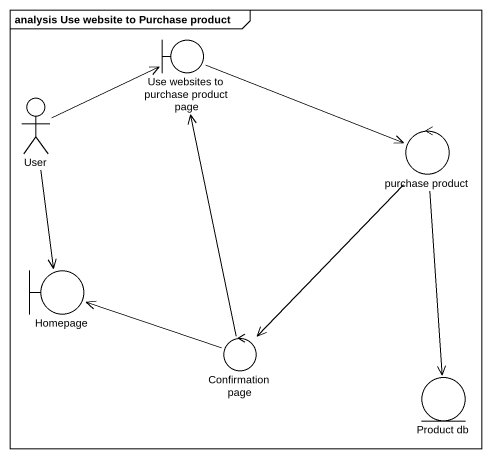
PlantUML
@startuml
mainframe analysis Use website to Purchase product
boundary "Use websites to purchase product page" as Use_websites_to_purchase
actor User
control "purchase product" as purchase_product
boundary Homepage
control "Confirmation page" as Confirmation_page
entity "Product db" as Product_db
Use_websites_to_purchase -right-> purchase_product
User -right-> Use_websites_to_purchase
User --> Homepage
purchase_product --> Confirmation_page
purchase_product --> Product_db
Confirmation_page -up-> Use_websites_to_purchase
Confirmation_page -left-> Homepage
@enduml
